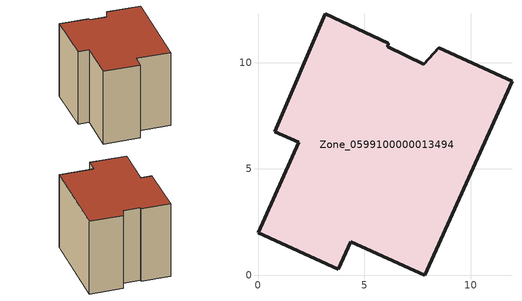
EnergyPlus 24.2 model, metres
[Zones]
Zone_0599100000013494
 floor ground (C_G): 4.36,1.58 3.77,0.29 0,2 1.93,6.24 0.79,6.75 3.16,12.29 6.13,10.91 6.1,10.74 7.8,9.93 8.5,10.7 11.95,9.13 7.85,0 z0
 wall outside (C_F): 1.93,6.24 0,2 3.77,0.29 4.36,1.58 7.85,0 11.95,9.13 8.5,10.7 7.8,9.93 6.1,10.74 6.13,10.91 3.16,12.29 0.79,6.75 1.93,6.24 z0:8.93
 roof outside (C_R): 6.13,10.91 3.16,12.29 0.79,6.75 1.93,6.24 0,2 3.77,0.29 4.36,1.58 7.85,0 11.95,9.13 8.5,10.7 7.8,9.93 6.1,10.74 z8.93
[BUILDING]
Pand.0599100000013494: North Axis=0; Terrain=City; Loads Convergence Tolerance Value=0.04; Temperature Convergence Tolerance Value=0.4; Solar Distribution=FullExterior; Maximum Number of Warmup Days=25; Minimum Number of Warmup Days=1
[Site:Location]
Rotterdam.The.Hague.AP_ZH_NLD Design_Conditions: Latitude=51.96; Longitude=4.45; Time Zone=1; Elevation=-4.5
[SITE:GROUNDTEMPERATURE:BUILDINGSURFACE]
18, 18, 18, 18, 18, 18, 18, 18, 18, 18, 18, 18
[MATERIAL] Thermal Absorptance=0.9; Solar Absorptance=0.7; Visible Absorptance=0.7
Name | Roughness | Thickness | Conductivity | Density | Specific Heat
G.TC.1946 | MediumSmooth | 0.15 | 1 | 540 | 1210
F.TC.1946 | Rough | 0.3 | 0.857143 | 1920 | 840
R.TC.1946 | MediumRough | 0.2 | 0.909091 | 1500 | 1000
[CONSTRUCTION]
C_G: G.TC.1946
C_F: F.TC.1946
C_R: R.TC.1946
[ZONE]
Zone_0599100000013494: Type=1; Multiplier=1; Ceiling Height=Autocalculate; Volume=Autocalculate; Floor Area=autocalculate; Part of Total Floor Area=Yes
[ZONEINFILTRATION:DESIGNFLOWRATE]
Infil_Zone_0599100000013494: Zone or ZoneList or Space or SpaceList=Zone_0599100000013494; Schedule=AlwaysOn; Design Flow Rate Calculation Method=Flow/Area; Flow Rate per Floor Area=0.003; Constant Term Coefficient=1; Temperature Term Coefficient=0; Velocity Term Coefficient=0; Velocity Squared Term Coefficient=0
[HVACTEMPLATE:ZONE:IDEALLOADSAIRSYSTEM]
Zone_0599100000013494: Maximum Heating Supply Air Temperature=50; Minimum Cooling Supply Air Temperature=13; Maximum Heating Supply Air Humidity Ratio=0.0156; Minimum Cooling Supply Air Humidity Ratio=0.0077; Heating Limit=NoLimit; Cooling Limit=NoLimit; Dehumidification Control Type=ConstantSensibleHeatRatio; Cooling Sensible Heat Ratio=0.7; Dehumidification Setpoint=60; Humidification Control Type=None; Humidification Setpoint=30; Outdoor Air Method=None; Outdoor Air Flow Rate per Person=0.00944; Outdoor Air Flow Rate per Zone Floor Area=0; Outdoor Air Flow Rate per Zone=0; Demand Controlled Ventilation Type=None; Outdoor Air Economizer Type=NoEconomizer; Heat Recovery Type=None; Sensible Heat Recovery Effectiveness=0.7; Latent Heat Recovery Effectiveness=0.65
[ZONECONTROL:THERMOSTAT]
ThermostatControl_Zone_0599100000013494: Zone or ZoneList=Zone_0599100000013494; Control Type Schedule=DualSetpointControlType; Control 1=Thermostat_Zone_0599100000013494; Temperature Difference Between Cutout And Setpoint=0
[THERMOSTATSETPOINT:DUALSETPOINT]
Thermostat_Zone_0599100000013494: Heating Setpoint Temperature Schedule=HeatingSetpoint_Zone_0599100000013494; Cooling Setpoint Temperature Schedule=CoolingSetpoint_Zone_0599100000013494
[SCHEDULE:COMPACT]
HeatingSetpoint_Zone_0599100000013494: Through: 12/31, For: AllDays, Until: 24:00, 21
CoolingSetpoint_Zone_0599100000013494: Through: 12/31, For: AllDays, Until: 24:00, 24
DualSetpointControlType: Through: 12/31, For: AllDays, Until: 24:00, 4
AlwaysOn: Through: 12/31, For: AllDays, Until: 24:00, 1
